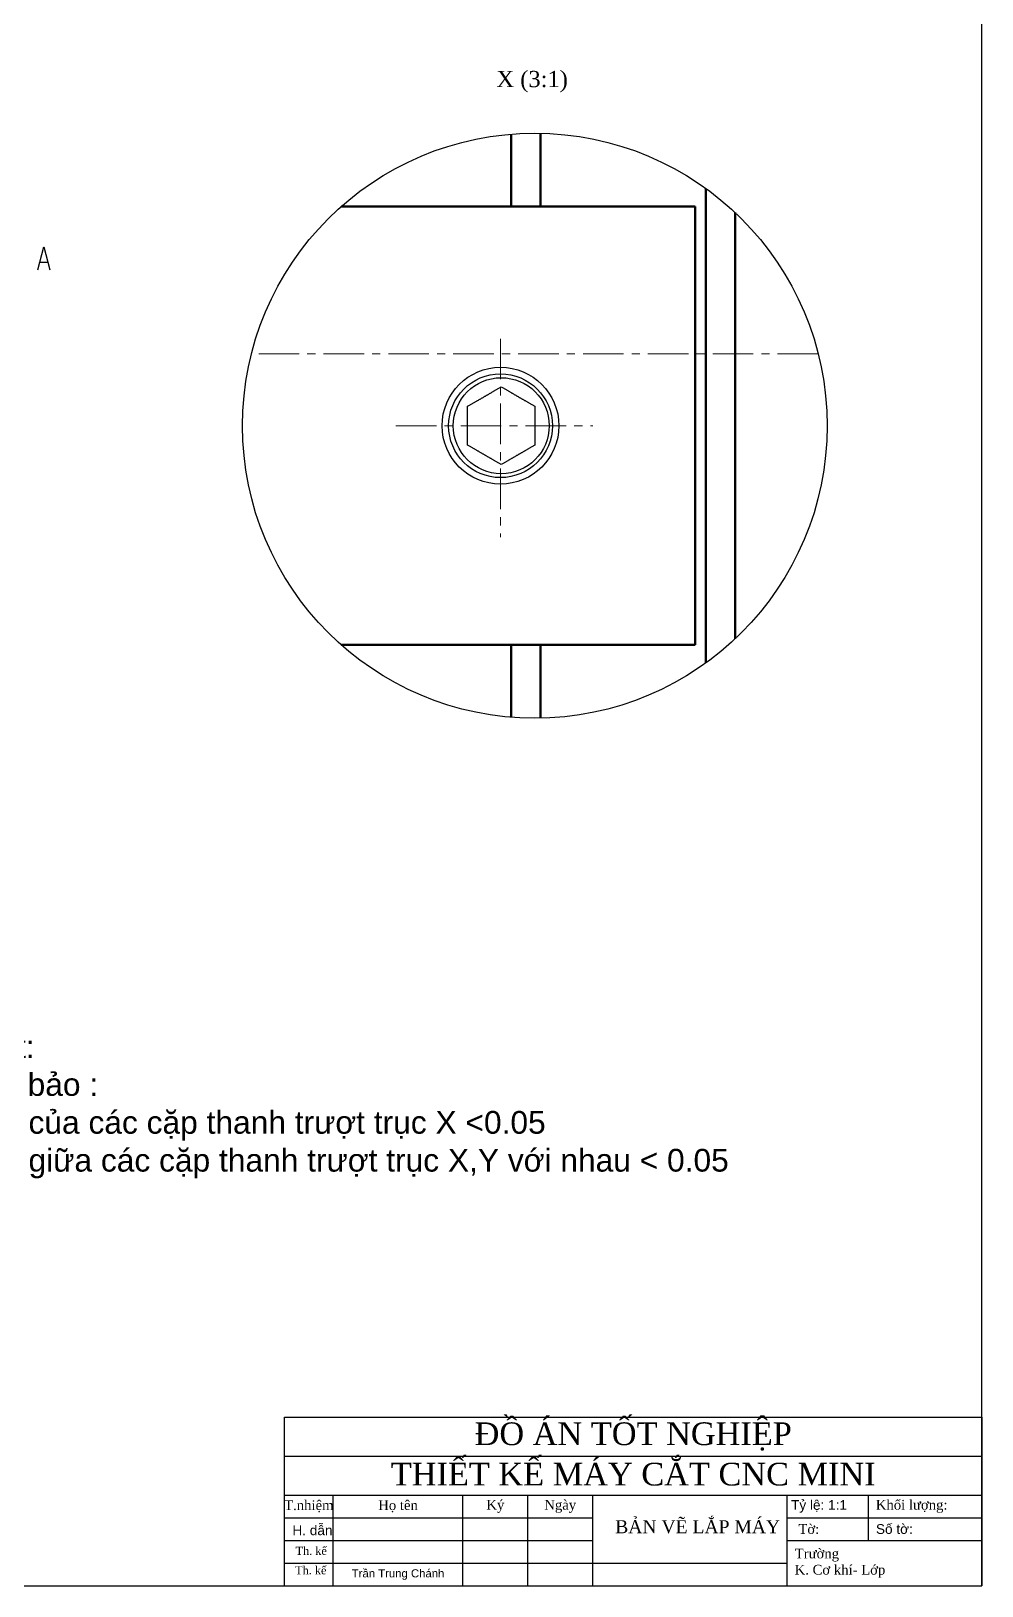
# Model space of a CAD drawing. Header units: inches. Extents: x -8900 to -5053, y -1814 to -15.
# Drawn here: x -8003.6 to -7710.5, y -1814.1 to -1335.1 of the extents above; entities that cross this region are included whole.
import ezdxf

# ---------------------------------------------------------------- set-up
doc = ezdxf.new("R2010")
doc.units = ezdxf.units.IN
doc.header["$LTSCALE"] = 2
doc.header["$MEASUREMENT"] = 0
doc.linetypes.add('CENTER', pattern=[2, 1.25, -0.25, 0.25, -0.25])
for name, color, linetype, lineweight in [('duong co ban', 7, 'Continuous', 50), ('duong tam', 1, 'CENTER', 20), ('Visible (ISO)', 7, 'Continuous', 50)]:
    doc.layers.add(name, color=color, linetype=linetype, lineweight=lineweight)
doc.styles.add('DAT', font='times.ttf', dxfattribs={"height": 6})
doc.styles.add('dat7', font='times.ttf', dxfattribs={"height": 7})
doc.styles.get("Standard").update_dxf_attribs({"font": 'arial.ttf', "height": 2.5})

msp = doc.modelspace()

# ---------------------------------------------------------------- linework, layer by layer
at = {"color": 7, "linetype": 'Continuous'}
for p, q in [((-7710.49, -1814.13), (-7710.49, -973.13)), ((-8000.85, -1406.28), (-7998.62, -1406.28)), ((-7925.49, -1814.13), (-7925.49, -1762.13)), ((-7925.49, -1762.13), (-7710.49, -1762.13)), ((-7710.49, -1762.13), (-7710.49, -1814.13)), ((-7925.49, -1774.13), (-7710.49, -1774.13)), ((-7925.49, -1786.13), (-7710.49, -1786.13)), ((-7910.49, -1814.13), (-7910.49, -1786.13)), ((-7870.49, -1814.13), (-7870.49, -1786.13)), ((-7850.49, -1814.13), (-7850.49, -1786.13)), ((-7830.49, -1814.13), (-7830.49, -1786.13)), ((-7770.49, -1814.13), (-7770.49, -1786.13)), ((-7745.49, -1800.13), (-7745.49, -1786.13)), ((-7925.49, -1793.13), (-7830.49, -1793.13)), ((-7770.49, -1793.13), (-7710.49, -1793.13)), ((-7925.49, -1800.13), (-7830.49, -1800.13)), ((-7770.49, -1800.13), (-7710.49, -1800.13)), ((-7925.49, -1807.13), (-7770.49, -1807.13)), ((-8899.49, -1814.13), (-7710.49, -1814.13)), ((-7925.49, -1814.13), (-7710.49, -1814.13))]:
    msp.add_line(p, q, dxfattribs=at)
msp.add_lwpolyline([(-8001.59, -1408.62), (-7999.73, -1401.62), (-7997.87, -1408.62)], dxfattribs=at)
msp.add_circle((-7848.32, -1456.7), 90.12, dxfattribs=at)
at = {"color": 7, "linetype": 'Continuous', "lineweight": 30}
for centre, radius in [((-7858.9, -1456.7), 18), ((-7858.9, -1456.7), 16), ((-7858.68, -1456.69), 14.79)]:
    msp.add_circle(centre, radius, dxfattribs=at)
for points, weights in [([(-7863.86, -1447.72), (-7861.45, -1446.33), (-7858.68, -1444.73)], [1, 1.04314139574, 1.01001874936]), ([(-7858.68, -1444.73), (-7855.9, -1446.33), (-7853.5, -1447.72)], [1.01001874936, 1.04314139574, 1]), ([(-7869.04, -1450.71), (-7866.26, -1449.11), (-7863.86, -1447.72)], [1.01001874936, 1.04314139574, 1]), ([(-7869.04, -1456.69), (-7869.04, -1453.92), (-7869.04, -1450.71)], [1, 1.04314139574, 1.01001874936]), ([(-7853.5, -1447.72), (-7851.09, -1449.11), (-7848.32, -1450.71)], [1, 1.04314139574, 1.01001874936]), ([(-7848.32, -1450.71), (-7848.32, -1453.92), (-7848.32, -1456.69)], [1.01001874936, 1.04314139574, 1]), ([(-7869.04, -1462.67), (-7869.04, -1459.47), (-7869.04, -1456.69)], [1.01001874936, 1.04314139574, 1]), ([(-7848.32, -1456.69), (-7848.32, -1459.47), (-7848.32, -1462.67)], [1, 1.04314139574, 1.01001874936]), ([(-7863.86, -1465.67), (-7866.26, -1464.28), (-7869.04, -1462.67)], [1, 1.04314139574, 1.01001874936]), ([(-7858.68, -1468.66), (-7861.45, -1467.05), (-7863.86, -1465.67)], [1.01001874936, 1.04314139574, 1]), ([(-7853.5, -1465.67), (-7855.9, -1467.05), (-7858.68, -1468.66)], [1, 1.04314139574, 1.01001874936]), ([(-7848.32, -1462.67), (-7851.09, -1464.28), (-7853.5, -1465.67)], [1.01001874936, 1.04314139574, 1])]:
    msp.add_rational_spline(points, weights, degree=2, dxfattribs=at)
at = {"layer": 'duong tam', "ltscale": 5}
for p, q in [((-7858.9, -1429.89), (-7858.9, -1491.05)), ((-7760.96, -1434.55), (-7935.68, -1434.55)), ((-7891.16, -1456.71), (-7830.49, -1456.69))]:
    msp.add_line(p, q, dxfattribs=at)
at = {"layer": 'Visible (ISO)'}
for p, q in [((-7855.57, -1389.2), (-7855.57, -1366.87)), ((-7846.57, -1389.2), (-7846.57, -1366.59)), ((-7795.57, -1529.78), (-7795.57, -1383.62)), ((-7908.04, -1389.2), (-7798.9, -1389.2)), ((-7798.9, -1524.2), (-7798.9, -1389.2)), ((-7786.57, -1522.35), (-7786.57, -1391.05)), ((-7798.9, -1524.2), (-7908.03, -1524.2)), ((-7855.57, -1546.53), (-7855.57, -1524.2)), ((-7846.57, -1546.81), (-7846.57, -1524.2))]:
    msp.add_line(p, q, dxfattribs=at)

# ---------------------------------------------------------------- texts
at = {"insert": (-8075.89, -1644.48), "char_height": 7, "attachment_point": 1}
msp.add_mtext_dynamic_manual_height_columns('Yêu cầu kĩ thuật: \\PKhi lắp ráp đảm bảo :\\P+ Ðộ song song của các cặp thanh trượt trục X <0.05\\P+ Ðộ vuông góc giữa các cặp thanh trượt trục X,Y với nhau < 0.05', width=344.9253, gutter_width=15, heights=[0], dxfattribs=at)
at = {"color": 7, "linetype": 'Continuous'}
for s, insert, char_height, width, attachment_point, style in [('ĐỒ ÁN TỐT NGHIỆP', (-7817.99, -1768.13), 7, 215, 5, 'dat7'), ('THIẾT KẾ MÁY CẮT CNC MINI', (-7817.99, -1779.74), 7, 215, 5, 'dat7'), ('\\pt0;{\\H0.8511x;BẢN VẼ LẮP MÁY}', (-7823.55, -1795.94), 4.7, 61.447, 4, 'DAT')]:
    msp.add_mtext(s, dxfattribs=dict(at, insert=insert, char_height=char_height, width=width, attachment_point=attachment_point, style=style))
for s, insert, char_height, width, attachment_point in [('{\\fTimes New Roman|b0|i0|c0|p18;T.nhiệm}', (-7917.99, -1789.63), 3, 15, 5), ('{\\fTimes New Roman|b0|i0|c0|p18;Họ tên}', (-7890.49, -1789.63), 3, 40, 5), ('{\\fTimes New Roman|b0|i0|c0|p18;Ký}', (-7860.49, -1789.63), 3, 20, 5), ('{\\fTimes New Roman|b0|i0|c0|p18;Ngày}', (-7840.49, -1789.63), 3, 20, 5), (' Tỷ lệ: 1:1', (-7770.49, -1787.69), 3, 25, 1), (' {\\fTimes New Roman|b0|i0|c0|p18; Khối l\\fTimes New Roman|b0|i0|c163|p18;ư\\fTimes New Roman|b0|i0|c0|p18;ợng:}', (-7745.49, -1789.63), 3, 35, 4), ('H. dẫn       {\\fArial|b0|i0|c238|p34;}', (-7923.05, -1797.02), 3, 53.8937, 4), (' {\\fTimes New Roman|b0|i0|c0|p18;  Tờ:}', (-7770.49, -1796.63), 3, 25, 4), ('  Số tờ: ', (-7745.49, -1796.63), 3, 35, 4), ('{\\fTimes New Roman|b0|i0|c0|p18;Th. kế     \\H1.12X;}', (-7922.08, -1803.34), 2.5, 53.9196, 4), (' {\\fTimes New Roman|b0|i0|c0|p18; Tr\\fTimes New Roman|b0|i0|c163|p18;ư\\fTimes New Roman|b0|i0|c0|p18;ờng \\P  K. C\\fTimes New Roman|b0|i0|c163|p18;ơ\\fTimes New Roman|b0|i0|c0|p18; khí- Lớp }', (-7770.49, -1807.13), 3, 60, 4), ('{\\fTimes New Roman|b0|i0|c0|p18;Th. kế}', (-7917.4, -1809.33), 2.5, 18.5, 5)]:
    msp.add_mtext(s, dxfattribs=dict(at, insert=insert, char_height=char_height, width=width, attachment_point=attachment_point))
at = {"color": 7, "linetype": 'Continuous', "insert": (-7890.49, -1810.63), "char_height": 3, "attachment_point": 5}
msp.add_mtext_dynamic_manual_height_columns('{\\H0.8333x;Trần Trung Chánh}', width=40, gutter_width=15, heights=[0], dxfattribs=at)
at = {"layer": 'duong co ban', "lineweight": 20, "insert": (-7860.16, -1347.38), "char_height": 5, "width": 125.6391, "attachment_point": 1}
msp.add_mtext('{\\fTimes New Roman|b0|i0|c0|p18;X (3:1)}', dxfattribs=at)

doc.saveas('drawing.dxf')
